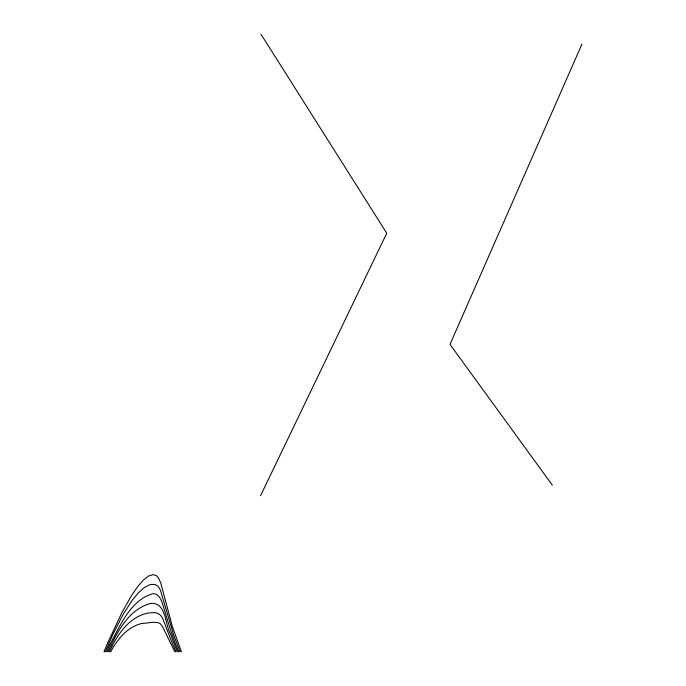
<?xml version="1.0" encoding="UTF-8"?>
<svg xmlns="http://www.w3.org/2000/svg" width="686" height="686" viewBox="0 0 686 686"><rect width="100%" height="100%" fill="white"/><g stroke="black" fill="none" stroke-linecap="round" stroke-linejoin="round"><path stroke-width="1.03" d="M581.96 44.093L449.999 344.381L552.359 485.173M260.526 495.764L386.758 233.214L261.049 34.3M107.728 642.876L104.04 651.7L105.361 651.7L112.641 634.944L122.974 614.656L132.501 599.856L138.358 592.841L143.777 587.971L148.733 585.132L151.023 584.438L155.122 584.438L158.132 586.307L160.395 590.14L173.687 634.944L180.066 651.7L181.396 651.7L172.4 626.661L160.704 582.774L158.252 577.603L156.802 575.957L153.192 574.619L148.673 575.957L143.571 579.876L137.937 586.281L131.841 595.062L121.954 612.435L107.728 642.876M109.777 644.78L106.69 651.7L108.019 651.7C116.937 632.432 128.599 608.971 151.006 603.371C166.441 602.411 164.777 624.38 170.505 633.915A317.138 317.138 0 0 0 177.417 651.7L178.746 651.7C172.649 637.697 168.242 623.068 164.057 608.413C162.076 602.874 160.55 593.973 153.192 593.63C130.374 599.898 120.23 625.838 109.777 644.78M112.178 645.869L109.348 651.7L110.669 651.7C116.106 641.813 123.188 632.218 133.298 626.73A36.255 36.255 0 0 1 141.359 623.583L153.192 622.271L158.063 622.639L160.164 623.591L162.608 626.73L174.759 651.7L176.088 651.7C171.208 641.35 167.41 630.554 163.225 619.921C161.896 615.539 157.977 612.049 153.192 612.675C133.856 612.941 120.239 630.091 112.178 645.869"/></g></svg>
